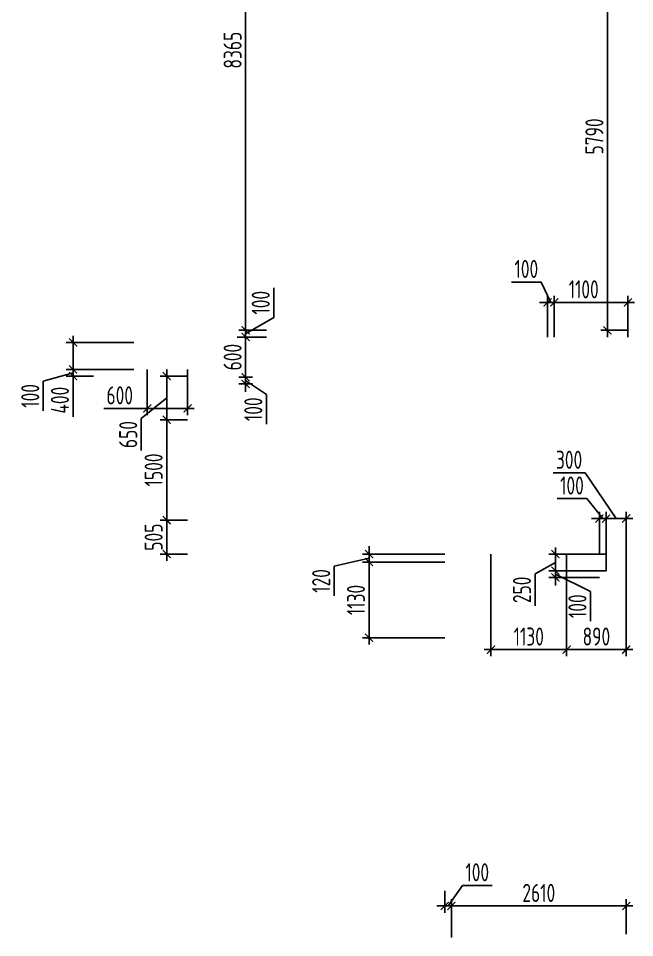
# Model space of a CAD drawing. Header units: millimetres. Extents: x -350007 to 536090, y -888 to 198380.
# Drawn here: x 61796 to 70997, y 55731 to 69452 of the extents above; entities that cross this region are included whole.
import ezdxf

# ---------------------------------------------------------------- set-up
doc = ezdxf.new("R2010")
doc.units = ezdxf.units.MM
doc.layers.add('АР_Размеры нов.', color=15, linetype='Continuous', lineweight=0)
doc.styles.add('ISOCPEUR', font='isocpeur.ttf', dxfattribs={"width": 0.7})
doc.dimstyles.new('R_100', dxfattribs={"dimtxt": 270, "dimasz": 120, "dimexe": 100, "dimexo": 0, "dimgap": 60, "dimtad": 1, "dimdec": 0, "dimrnd": 5, "dimzin": 0, "dimdsep": 46, "dimtxsty": 'ISOCPEUR', "dimblk": 'ARCHTICK', "dimcen": 0, "dimdle": 100, "dimclrd": 256, "dimclre": 256, "dimclrt": 256, "dimadec": 0, "dimazin": 0, "dimtfac": 2, "dimtdec": 0, "dimtofl": 0, "dimtmove": 1, "dimatfit": 3, "dimfxl": 1, "dimtvp": 3, "dimtolj": 1, "dimtzin": 0, "dimarcsym": 0})

# ---------------------------------------------------------------- blocks, each defined once
blk = doc.blocks.new('_ArchTick')
at = {"color": 0, "linetype": 'ByBlock', "const_width": 0.15}
blk.add_lwpolyline([(-0.5, -0.5), (0.5, 0.5)], dxfattribs=at)
blk = doc.blocks.new('*D2610')
at = {"layer": 'Defpoints', "color": 0, "ltscale": 100, "transparency": 16777216}
for p in [(64322, 63462), (64011, 61962), (64322, 61962)]:
    blk.add_point(p, dxfattribs=at)
at = {"layer": 'АР_Размеры нов.', "lineweight": -2, "ltscale": 100, "transparency": 16777216}
for p, q in [((64011, 63562), (64011, 61862)), ((64322, 63462), (63911, 63462)), ((64322, 61962), (63911, 61962))]:
    blk.add_line(p, q, dxfattribs=at)
at = {"layer": 'АР_Размеры нов.', "lineweight": -2, "ltscale": 100, "transparency": 16777216, "xscale": 120, "yscale": 120, "zscale": 120}
for p, rotation in [((64011, 63462), 90), ((64011, 61962), 270)]:
    blk.add_blockref('_ArchTick', p, dxfattribs=dict(at, rotation=rotation))
at = {"layer": 'АР_Размеры нов.', "ltscale": 100, "transparency": 16777216, "insert": (63816, 62712), "char_height": 270, "attachment_point": 5, "rotation": 90, "style": 'ISOCPEUR'}
blk.add_mtext('\\A1;1500', dxfattribs=at)
blk = doc.blocks.new('*D2611')
at = {"layer": 'Defpoints', "color": 0, "ltscale": 100, "transparency": 16777216}
for p in [(68162, 61336), (67032, 60206), (68162, 60206)]:
    blk.add_point(p, dxfattribs=at)
at = {"layer": 'АР_Размеры нов.', "lineweight": -2, "ltscale": 100, "transparency": 16777216}
for p, q in [((68162, 61336), (66932, 61336)), ((67032, 61436), (67032, 60106)), ((68162, 60206), (66932, 60206))]:
    blk.add_line(p, q, dxfattribs=at)
at = {"layer": 'АР_Размеры нов.', "lineweight": -2, "ltscale": 100, "transparency": 16777216, "xscale": 120, "yscale": 120, "zscale": 120}
for p, rotation in [((67032, 61336), 90), ((67032, 60206), 270)]:
    blk.add_blockref('_ArchTick', p, dxfattribs=dict(at, rotation=rotation))
at = {"layer": 'АР_Размеры нов.', "ltscale": 100, "transparency": 16777216, "insert": (66837, 60771), "char_height": 270, "attachment_point": 5, "rotation": 90, "style": 'ISOCPEUR'}
blk.add_mtext('\\A1;1130', dxfattribs=at)
blk = doc.blocks.new('*D2077')
at = {"layer": 'Defpoints', "color": 0, "ltscale": 500, "transparency": 16777216}
for p in [(64344, 73161), (65113, 64796), (65190, 64796)]:
    blk.add_point(p, dxfattribs=at)
at = {"layer": 'АР_Размеры нов.', "lineweight": -2, "ltscale": 500, "transparency": 16777216}
for p, q in [((64344, 73161), (65290, 73161)), ((65190, 73261), (65190, 64696)), ((65113, 64796), (65290, 64796))]:
    blk.add_line(p, q, dxfattribs=at)
at = {"layer": 'АР_Размеры нов.', "lineweight": -2, "ltscale": 500, "transparency": 16777216, "xscale": 120, "yscale": 120, "zscale": 120}
for p, rotation in [((65190, 73161), 90), ((65190, 64796), 270)]:
    blk.add_blockref('_ArchTick', p, dxfattribs=dict(at, rotation=rotation))
at = {"layer": 'АР_Размеры нов.', "lineweight": 13, "ltscale": 500, "transparency": 16777216, "insert": (64995, 68978), "char_height": 270, "attachment_point": 5, "rotation": 90, "style": 'ISOCPEUR'}
blk.add_mtext('\\A1;8365', dxfattribs=at)
blk = doc.blocks.new('*D2078')
at = {"layer": 'Defpoints', "color": 0, "ltscale": 500, "transparency": 16777216}
for p in [(70897, 65213), (69797, 64696), (70897, 64696)]:
    blk.add_point(p, dxfattribs=at)
at = {"layer": 'АР_Размеры нов.', "lineweight": -2, "ltscale": 500, "transparency": 16777216}
for p, q in [((69697, 65213), (70997, 65213)), ((69797, 64696), (69797, 65313)), ((70897, 64696), (70897, 65313))]:
    blk.add_line(p, q, dxfattribs=at)
at = {"layer": 'АР_Размеры нов.', "lineweight": -2, "ltscale": 500, "transparency": 16777216, "xscale": 120, "yscale": 120, "zscale": 120, "rotation": 180}
blk.add_blockref('_ArchTick', (69797, 65213), dxfattribs=at)
at = {"layer": 'АР_Размеры нов.', "lineweight": -2, "ltscale": 500, "transparency": 16777216, "xscale": 120, "yscale": 120, "zscale": 120}
blk.add_blockref('_ArchTick', (70897, 65213), dxfattribs=at)
at = {"layer": 'АР_Размеры нов.', "lineweight": 13, "ltscale": 500, "transparency": 16777216, "insert": (70237, 65408), "char_height": 270, "attachment_point": 5, "style": 'ISOCPEUR'}
blk.add_mtext('\\A1;1100', dxfattribs=at)
blk = doc.blocks.new('*D2079')
at = {"layer": 'Defpoints', "color": 0, "ltscale": 500, "transparency": 16777216}
for p in [(69697, 65213), (69697, 64696), (69797, 64696)]:
    blk.add_point(p, dxfattribs=at)
at = {"layer": 'АР_Размеры нов.', "lineweight": -2, "ltscale": 500, "transparency": 16777216}
for p, q in [((69601, 65517), (69160, 65517)), ((69747, 65213), (69601, 65517)), ((69697, 65213), (69577, 65213)), ((69697, 64696), (69697, 65313)), ((69797, 65213), (69697, 65213)), ((69797, 64696), (69797, 65313)), ((69797, 65213), (69917, 65213))]:
    blk.add_line(p, q, dxfattribs=at)
at = {"layer": 'АР_Размеры нов.', "lineweight": -2, "ltscale": 500, "transparency": 16777216, "xscale": 120, "yscale": 120, "zscale": 120}
blk.add_blockref('_ArchTick', (69697, 65213), dxfattribs=at)
at = {"layer": 'АР_Размеры нов.', "lineweight": -2, "ltscale": 500, "transparency": 16777216, "xscale": 120, "yscale": 120, "zscale": 120, "rotation": 180}
blk.add_blockref('_ArchTick', (69797, 65213), dxfattribs=at)
at = {"layer": 'АР_Размеры нов.', "lineweight": 13, "ltscale": 500, "transparency": 16777216, "insert": (69381, 65712), "char_height": 270, "attachment_point": 5, "style": 'ISOCPEUR'}
blk.add_mtext('\\A1;100', dxfattribs=at)
blk = doc.blocks.new('*D2153')
at = {"layer": 'Defpoints', "color": 0, "ltscale": 100, "transparency": 16777216}
for p in [(68852, 61456), (69982, 61456), (68852, 60030)]:
    blk.add_point(p, dxfattribs=at)
at = {"layer": 'АР_Размеры нов.', "lineweight": -2, "ltscale": 100, "transparency": 16777216}
for p, q in [((68852, 61456), (68852, 59930)), ((69982, 61456), (69982, 59930)), ((70082, 60030), (68752, 60030))]:
    blk.add_line(p, q, dxfattribs=at)
at = {"layer": 'АР_Размеры нов.', "lineweight": -2, "ltscale": 100, "transparency": 16777216, "xscale": 120, "yscale": 120, "zscale": 120, "rotation": 180}
blk.add_blockref('_ArchTick', (68852, 60030), dxfattribs=at)
at = {"layer": 'АР_Размеры нов.', "lineweight": -2, "ltscale": 100, "transparency": 16777216, "xscale": 120, "yscale": 120, "zscale": 120}
blk.add_blockref('_ArchTick', (69982, 60030), dxfattribs=at)
at = {"layer": 'АР_Размеры нов.', "ltscale": 100, "transparency": 16777216, "insert": (69417, 60225), "char_height": 270, "attachment_point": 5, "style": 'ISOCPEUR'}
blk.add_mtext('\\A1;1130', dxfattribs=at)
blk = doc.blocks.new('*D2154')
at = {"layer": 'Defpoints', "color": 0, "ltscale": 100, "transparency": 16777216}
for p in [(64011, 61962), (64322, 61962), (64322, 61456)]:
    blk.add_point(p, dxfattribs=at)
at = {"layer": 'АР_Размеры нов.', "lineweight": -2, "ltscale": 100, "transparency": 16777216}
for p, q in [((64011, 61356), (64011, 62062)), ((64322, 61962), (63911, 61962)), ((64322, 61456), (63911, 61456))]:
    blk.add_line(p, q, dxfattribs=at)
at = {"layer": 'АР_Размеры нов.', "lineweight": -2, "ltscale": 100, "transparency": 16777216, "xscale": 120, "yscale": 120, "zscale": 120}
for p, rotation in [((64011, 61962), 90), ((64011, 61456), 270)]:
    blk.add_blockref('_ArchTick', p, dxfattribs=dict(at, rotation=rotation))
at = {"layer": 'АР_Размеры нов.', "ltscale": 100, "transparency": 16777216, "insert": (63816, 61709), "char_height": 270, "attachment_point": 5, "rotation": 90, "style": 'ISOCPEUR'}
blk.add_mtext('\\A1;505', dxfattribs=at)
blk = doc.blocks.new('*D2155')
at = {"layer": 'Defpoints', "color": 0, "ltscale": 100, "transparency": 16777216}
for p in [(70897, 70584), (70592, 64796), (70897, 64796)]:
    blk.add_point(p, dxfattribs=at)
at = {"layer": 'АР_Размеры нов.', "lineweight": -2, "ltscale": 100, "transparency": 16777216}
for p, q in [((70592, 70684), (70592, 64696)), ((70897, 70584), (70492, 70584)), ((70897, 64796), (70492, 64796))]:
    blk.add_line(p, q, dxfattribs=at)
at = {"layer": 'АР_Размеры нов.', "lineweight": -2, "ltscale": 100, "transparency": 16777216, "xscale": 120, "yscale": 120, "zscale": 120}
for p, rotation in [((70592, 70584), 90), ((70592, 64796), 270)]:
    blk.add_blockref('_ArchTick', p, dxfattribs=dict(at, rotation=rotation))
at = {"layer": 'АР_Размеры нов.', "ltscale": 100, "transparency": 16777216, "insert": (70397, 67690), "char_height": 270, "attachment_point": 5, "rotation": 90, "style": 'ISOCPEUR'}
blk.add_mtext('\\A1;5790', dxfattribs=at)
blk = doc.blocks.new('*D2156')
at = {"layer": 'Defpoints', "color": 0, "ltscale": 100, "transparency": 16777216}
for p in [(69982, 61456), (70872, 61456), (70872, 60030)]:
    blk.add_point(p, dxfattribs=at)
at = {"layer": 'АР_Размеры нов.', "lineweight": -2, "ltscale": 100, "transparency": 16777216}
for p, q in [((69982, 61456), (69982, 59930)), ((70872, 61456), (70872, 59930)), ((69882, 60030), (70972, 60030))]:
    blk.add_line(p, q, dxfattribs=at)
at = {"layer": 'АР_Размеры нов.', "lineweight": -2, "ltscale": 100, "transparency": 16777216, "xscale": 120, "yscale": 120, "zscale": 120, "rotation": 180}
blk.add_blockref('_ArchTick', (69982, 60030), dxfattribs=at)
at = {"layer": 'АР_Размеры нов.', "lineweight": -2, "ltscale": 100, "transparency": 16777216, "xscale": 120, "yscale": 120, "zscale": 120}
blk.add_blockref('_ArchTick', (70872, 60030), dxfattribs=at)
at = {"layer": 'АР_Размеры нов.', "ltscale": 100, "transparency": 16777216, "insert": (70427, 60225), "char_height": 270, "attachment_point": 5, "style": 'ISOCPEUR'}
blk.add_mtext('\\A1;890', dxfattribs=at)
blk = doc.blocks.new('*D2157')
at = {"layer": 'Defpoints', "color": 0, "ltscale": 500, "transparency": 16777216}
for p in [(65061, 64696), (65120, 64096), (65190, 64096)]:
    blk.add_point(p, dxfattribs=at)
at = {"layer": 'АР_Размеры нов.', "lineweight": -2, "ltscale": 500, "transparency": 16777216}
for p, q in [((65190, 64796), (65190, 63996)), ((65061, 64696), (65290, 64696)), ((65120, 64096), (65290, 64096))]:
    blk.add_line(p, q, dxfattribs=at)
at = {"layer": 'АР_Размеры нов.', "lineweight": -2, "ltscale": 500, "transparency": 16777216, "xscale": 120, "yscale": 120, "zscale": 120}
for p, rotation in [((65190, 64696), 90), ((65190, 64096), 270)]:
    blk.add_blockref('_ArchTick', p, dxfattribs=dict(at, rotation=rotation))
at = {"layer": 'АР_Размеры нов.', "lineweight": 13, "ltscale": 500, "transparency": 16777216, "insert": (64995, 64396), "char_height": 270, "attachment_point": 5, "rotation": 90, "style": 'ISOCPEUR'}
blk.add_mtext('\\A1;600', dxfattribs=at)
blk = doc.blocks.new('*D2158')
at = {"layer": 'Defpoints', "color": 0, "ltscale": 500, "transparency": 16777216}
for p in [(69815, 61456), (70572, 61456), (70572, 61206)]:
    blk.add_point(p, dxfattribs=at)
at = {"layer": 'АР_Размеры нов.', "lineweight": -2, "ltscale": 500, "transparency": 16777216}
for p, q in [((69815, 61106), (69815, 61556)), ((70572, 61456), (69715, 61456)), ((69815, 61331), (69511, 61162)), ((70572, 61206), (69715, 61206)), ((69511, 61162), (69511, 60683))]:
    blk.add_line(p, q, dxfattribs=at)
at = {"layer": 'АР_Размеры нов.', "lineweight": -2, "ltscale": 500, "transparency": 16777216, "xscale": 120, "yscale": 120, "zscale": 120}
for p, rotation in [((69815, 61456), 90), ((69815, 61206), 270)]:
    blk.add_blockref('_ArchTick', p, dxfattribs=dict(at, rotation=rotation))
at = {"layer": 'АР_Размеры нов.', "lineweight": 13, "ltscale": 500, "transparency": 16777216, "insert": (69316, 60922), "char_height": 270, "attachment_point": 5, "rotation": 90, "style": 'ISOCPEUR'}
blk.add_mtext('\\A1;250', dxfattribs=at)
blk = doc.blocks.new('*D2159')
at = {"layer": 'Defpoints', "color": 0, "ltscale": 500, "transparency": 16777216}
for p in [(70872, 61986), (70572, 61206), (70872, 61206)]:
    blk.add_point(p, dxfattribs=at)
at = {"layer": 'АР_Размеры нов.', "lineweight": -2, "ltscale": 500, "transparency": 16777216}
for p, q in [((70259, 62669), (69779, 62669)), ((70722, 61986), (70259, 62669)), ((70572, 61206), (70572, 62086)), ((70872, 61206), (70872, 62086)), ((70472, 61986), (70972, 61986))]:
    blk.add_line(p, q, dxfattribs=at)
at = {"layer": 'АР_Размеры нов.', "lineweight": -2, "ltscale": 500, "transparency": 16777216, "xscale": 120, "yscale": 120, "zscale": 120, "rotation": 180}
blk.add_blockref('_ArchTick', (70572, 61986), dxfattribs=at)
at = {"layer": 'АР_Размеры нов.', "lineweight": -2, "ltscale": 500, "transparency": 16777216, "xscale": 120, "yscale": 120, "zscale": 120}
blk.add_blockref('_ArchTick', (70872, 61986), dxfattribs=at)
at = {"layer": 'АР_Размеры нов.', "lineweight": 13, "ltscale": 500, "transparency": 16777216, "insert": (70019, 62864), "char_height": 270, "attachment_point": 5, "style": 'ISOCPEUR'}
blk.add_mtext('\\A1;300', dxfattribs=at)
blk = doc.blocks.new('*D2160')
at = {"layer": 'Defpoints', "color": 0, "ltscale": 500, "transparency": 16777216}
for p in [(63721, 64213), (64322, 64213), (63721, 63630)]:
    blk.add_point(p, dxfattribs=at)
at = {"layer": 'АР_Размеры нов.', "lineweight": -2, "ltscale": 500, "transparency": 16777216}
for p, q in [((63721, 64213), (63721, 63530)), ((64322, 64213), (64322, 63530)), ((63070, 63630), (63721, 63630)), ((64422, 63630), (63621, 63630))]:
    blk.add_line(p, q, dxfattribs=at)
at = {"layer": 'АР_Размеры нов.', "lineweight": -2, "ltscale": 500, "transparency": 16777216, "xscale": 120, "yscale": 120, "zscale": 120, "rotation": 180}
blk.add_blockref('_ArchTick', (63721, 63630), dxfattribs=at)
at = {"layer": 'АР_Размеры нов.', "lineweight": -2, "ltscale": 500, "transparency": 16777216, "xscale": 120, "yscale": 120, "zscale": 120}
blk.add_blockref('_ArchTick', (64322, 63630), dxfattribs=at)
at = {"layer": 'АР_Размеры нов.', "lineweight": 13, "ltscale": 500, "transparency": 16777216, "insert": (63310, 63825), "char_height": 270, "attachment_point": 5, "style": 'ISOCPEUR'}
blk.add_mtext('\\A1;600', dxfattribs=at)
blk = doc.blocks.new('*D2161')
at = {"layer": 'Defpoints', "color": 0, "ltscale": 500, "transparency": 16777216}
for p in [(63522, 64616), (62612, 64213), (63522, 64213)]:
    blk.add_point(p, dxfattribs=at)
at = {"layer": 'АР_Размеры нов.', "lineweight": -2, "ltscale": 500, "transparency": 16777216}
for p, q in [((62612, 64716), (62612, 64113)), ((63522, 64616), (62512, 64616)), ((63522, 64213), (62512, 64213)), ((62612, 63504), (62612, 64213))]:
    blk.add_line(p, q, dxfattribs=at)
at = {"layer": 'АР_Размеры нов.', "lineweight": -2, "ltscale": 500, "transparency": 16777216, "xscale": 120, "yscale": 120, "zscale": 120}
for p, rotation in [((62612, 64616), 90), ((62612, 64213), 270)]:
    blk.add_blockref('_ArchTick', p, dxfattribs=dict(at, rotation=rotation))
at = {"layer": 'АР_Размеры нов.', "lineweight": 13, "ltscale": 500, "transparency": 16777216, "insert": (62417, 63753), "char_height": 270, "attachment_point": 5, "rotation": 90, "style": 'ISOCPEUR'}
blk.add_mtext('\\A1;400', dxfattribs=at)
blk = doc.blocks.new('*D2162')
at = {"layer": 'Defpoints', "color": 0, "ltscale": 500, "transparency": 16777216}
for p in [(65290, 64096), (65190, 63996), (65290, 63996)]:
    blk.add_point(p, dxfattribs=at)
at = {"layer": 'АР_Размеры нов.', "lineweight": -2, "ltscale": 500, "transparency": 16777216}
for p, q in [((65190, 64096), (65190, 64216)), ((65290, 64096), (65090, 64096)), ((65190, 64096), (65190, 63996)), ((65290, 63996), (65090, 63996)), ((65190, 64046), (65499, 63838)), ((65190, 63996), (65190, 63876)), ((65499, 63838), (65499, 63397))]:
    blk.add_line(p, q, dxfattribs=at)
at = {"layer": 'АР_Размеры нов.', "lineweight": -2, "ltscale": 500, "transparency": 16777216, "xscale": 120, "yscale": 120, "zscale": 120}
for p, rotation in [((65190, 64096), 270), ((65190, 63996), 90)]:
    blk.add_blockref('_ArchTick', p, dxfattribs=dict(at, rotation=rotation))
at = {"layer": 'АР_Размеры нов.', "lineweight": 13, "ltscale": 500, "transparency": 16777216, "insert": (65304, 63618), "char_height": 270, "attachment_point": 5, "rotation": 90, "style": 'ISOCPEUR'}
blk.add_mtext('\\A1;100', dxfattribs=at)
blk = doc.blocks.new('*D2163')
at = {"layer": 'Defpoints', "color": 0, "ltscale": 500, "transparency": 16777216}
for p in [(65190, 64796), (65501, 64796), (65501, 64696)]:
    blk.add_point(p, dxfattribs=at)
at = {"layer": 'АР_Размеры нов.', "lineweight": -2, "ltscale": 500, "transparency": 16777216}
for p, q in [((65610, 64987), (65610, 65428)), ((65190, 64746), (65610, 64987)), ((65190, 64796), (65190, 64916)), ((65501, 64796), (65090, 64796)), ((65190, 64696), (65190, 64796)), ((65501, 64696), (65090, 64696)), ((65190, 64696), (65190, 64576))]:
    blk.add_line(p, q, dxfattribs=at)
at = {"layer": 'АР_Размеры нов.', "lineweight": -2, "ltscale": 500, "transparency": 16777216, "xscale": 120, "yscale": 120, "zscale": 120}
for p, rotation in [((65190, 64796), 270), ((65190, 64696), 90)]:
    blk.add_blockref('_ArchTick', p, dxfattribs=dict(at, rotation=rotation))
at = {"layer": 'АР_Размеры нов.', "lineweight": 13, "ltscale": 500, "transparency": 16777216, "insert": (65415, 65208), "char_height": 270, "attachment_point": 5, "rotation": 90, "style": 'ISOCPEUR'}
blk.add_mtext('\\A1;100', dxfattribs=at)
blk = doc.blocks.new('*D2176')
at = {"layer": 'Defpoints', "color": 0, "ltscale": 500, "transparency": 16777216}
for p in [(64011, 64113), (64322, 64113), (64322, 63462)]:
    blk.add_point(p, dxfattribs=at)
at = {"layer": 'АР_Размеры нов.', "lineweight": -2, "ltscale": 500, "transparency": 16777216}
for p, q in [((64322, 64113), (63911, 64113)), ((64011, 63362), (64011, 64213)), ((64011, 63788), (63631, 63479)), ((63631, 63479), (63631, 63000)), ((64322, 63462), (63911, 63462))]:
    blk.add_line(p, q, dxfattribs=at)
at = {"layer": 'АР_Размеры нов.', "lineweight": -2, "ltscale": 500, "transparency": 16777216, "xscale": 120, "yscale": 120, "zscale": 120}
for p, rotation in [((64011, 64113), 90), ((64011, 63462), 270)]:
    blk.add_blockref('_ArchTick', p, dxfattribs=dict(at, rotation=rotation))
at = {"layer": 'АР_Размеры нов.', "lineweight": 13, "ltscale": 500, "transparency": 16777216, "insert": (63436, 63240), "char_height": 270, "attachment_point": 5, "rotation": 90, "style": 'ISOCPEUR'}
blk.add_mtext('\\A1;650', dxfattribs=at)
blk = doc.blocks.new('*D2181')
at = {"layer": 'Defpoints', "color": 0, "ltscale": 500, "transparency": 16777216}
for p in [(68262, 56203), (68262, 55731), (70872, 55783)]:
    blk.add_point(p, dxfattribs=at)
at = {"layer": 'АР_Размеры нов.', "lineweight": -2, "ltscale": 500, "transparency": 16777216}
for p, q in [((68262, 55731), (68262, 56303)), ((70872, 55783), (70872, 56303)), ((70972, 56203), (68162, 56203))]:
    blk.add_line(p, q, dxfattribs=at)
at = {"layer": 'АР_Размеры нов.', "lineweight": -2, "ltscale": 500, "transparency": 16777216, "xscale": 120, "yscale": 120, "zscale": 120, "rotation": 180}
blk.add_blockref('_ArchTick', (68262, 56203), dxfattribs=at)
at = {"layer": 'АР_Размеры нов.', "lineweight": -2, "ltscale": 500, "transparency": 16777216, "xscale": 120, "yscale": 120, "zscale": 120}
blk.add_blockref('_ArchTick', (70872, 56203), dxfattribs=at)
at = {"layer": 'АР_Размеры нов.', "lineweight": 13, "ltscale": 500, "transparency": 16777216, "insert": (69567, 56398), "char_height": 270, "attachment_point": 5, "style": 'ISOCPEUR'}
blk.add_mtext('\\A1;2610', dxfattribs=at)
blk = doc.blocks.new('*D2182')
at = {"layer": 'Defpoints', "color": 0, "ltscale": 500, "transparency": 16777216}
for p in [(68162, 56431), (68162, 56203), (68262, 55968)]:
    blk.add_point(p, dxfattribs=at)
at = {"layer": 'АР_Размеры нов.', "lineweight": -2, "ltscale": 500, "transparency": 16777216}
for p, q in [((68162, 56431), (68162, 56103)), ((68212, 56203), (68428, 56511)), ((68428, 56511), (68869, 56511)), ((68262, 55968), (68262, 56303)), ((68162, 56203), (68042, 56203)), ((68262, 56203), (68162, 56203)), ((68262, 56203), (68382, 56203))]:
    blk.add_line(p, q, dxfattribs=at)
at = {"layer": 'АР_Размеры нов.', "lineweight": -2, "ltscale": 500, "transparency": 16777216, "xscale": 120, "yscale": 120, "zscale": 120}
blk.add_blockref('_ArchTick', (68162, 56203), dxfattribs=at)
at = {"layer": 'АР_Размеры нов.', "lineweight": -2, "ltscale": 500, "transparency": 16777216, "xscale": 120, "yscale": 120, "zscale": 120, "rotation": 180}
blk.add_blockref('_ArchTick', (68262, 56203), dxfattribs=at)
at = {"layer": 'АР_Размеры нов.', "lineweight": 13, "ltscale": 500, "transparency": 16777216, "insert": (68648, 56706), "char_height": 270, "attachment_point": 5, "style": 'ISOCPEUR'}
blk.add_mtext('\\A1;100', dxfattribs=at)
blk = doc.blocks.new('*D2183')
at = {"layer": 'Defpoints', "color": 0, "ltscale": 500, "transparency": 16777216}
for p in [(67032, 61456), (68162, 61456), (68162, 61336)]:
    blk.add_point(p, dxfattribs=at)
at = {"layer": 'АР_Размеры нов.', "lineweight": -2, "ltscale": 500, "transparency": 16777216}
for p, q in [((67032, 61456), (67032, 61576)), ((67032, 61396), (66512, 61276)), ((68162, 61456), (66932, 61456)), ((68162, 61336), (66932, 61336)), ((67032, 61336), (67032, 61456)), ((67032, 61336), (67032, 61216)), ((66512, 61276), (66512, 60834))]:
    blk.add_line(p, q, dxfattribs=at)
at = {"layer": 'АР_Размеры нов.', "lineweight": -2, "ltscale": 500, "transparency": 16777216, "xscale": 120, "yscale": 120, "zscale": 120}
for p, rotation in [((67032, 61456), 270), ((67032, 61336), 90)]:
    blk.add_blockref('_ArchTick', p, dxfattribs=dict(at, rotation=rotation))
at = {"layer": 'АР_Размеры нов.', "lineweight": 13, "ltscale": 500, "transparency": 16777216, "insert": (66317, 61055), "char_height": 270, "attachment_point": 5, "rotation": 90, "style": 'ISOCPEUR'}
blk.add_mtext('\\A1;120', dxfattribs=at)
blk = doc.blocks.new('*D4165')
at = {"layer": 'Defpoints', "color": 0, "transparency": 16777216}
for p in [(62612, 64113), (62920, 64213), (62920, 64113)]:
    blk.add_point(p, dxfattribs=at)
at = {"layer": 'АР_Размеры нов.', "lineweight": -2, "transparency": 16777216}
for p, q in [((62612, 64213), (62612, 64333)), ((62612, 64163), (62169, 64037)), ((62920, 64213), (62512, 64213)), ((62920, 64113), (62512, 64113)), ((62612, 64213), (62612, 64113)), ((62612, 64113), (62612, 63993)), ((62169, 64037), (62169, 63596))]:
    blk.add_line(p, q, dxfattribs=at)
at = {"layer": 'АР_Размеры нов.', "lineweight": -2, "transparency": 16777216, "xscale": 120, "yscale": 120, "zscale": 120}
for p, rotation in [((62612, 64213), 270), ((62612, 64113), 90)]:
    blk.add_blockref('_ArchTick', p, dxfattribs=dict(at, rotation=rotation))
at = {"layer": 'АР_Размеры нов.', "transparency": 16777216, "insert": (61974, 63817), "char_height": 270, "attachment_point": 5, "rotation": 90, "style": 'ISOCPEUR'}
blk.add_mtext('\\A1;100', dxfattribs=at)
blk = doc.blocks.new('*D4168')
at = {"layer": 'Defpoints', "color": 0, "transparency": 16777216}
for p in [(70472, 61986), (70472, 61456), (70572, 61456)]:
    blk.add_point(p, dxfattribs=at)
at = {"layer": 'АР_Размеры нов.', "lineweight": -2, "transparency": 16777216}
for p, q in [((70283, 62284), (69841, 62284)), ((70522, 61986), (70283, 62284)), ((70472, 61456), (70472, 62086)), ((70572, 61456), (70572, 62086)), ((70472, 61986), (70352, 61986)), ((70572, 61986), (70472, 61986)), ((70572, 61986), (70692, 61986))]:
    blk.add_line(p, q, dxfattribs=at)
at = {"layer": 'АР_Размеры нов.', "lineweight": -2, "transparency": 16777216, "xscale": 120, "yscale": 120, "zscale": 120}
blk.add_blockref('_ArchTick', (70472, 61986), dxfattribs=at)
at = {"layer": 'АР_Размеры нов.', "lineweight": -2, "transparency": 16777216, "xscale": 120, "yscale": 120, "zscale": 120, "rotation": 180}
blk.add_blockref('_ArchTick', (70572, 61986), dxfattribs=at)
at = {"layer": 'АР_Размеры нов.', "transparency": 16777216, "insert": (70062, 62479), "char_height": 270, "attachment_point": 5, "style": 'ISOCPEUR'}
blk.add_mtext('\\A1;100', dxfattribs=at)
blk = doc.blocks.new('*D4169')
at = {"layer": 'Defpoints', "color": 0, "transparency": 16777216}
for p in [(70472, 61206), (69815, 61106), (70472, 61106)]:
    blk.add_point(p, dxfattribs=at)
at = {"layer": 'АР_Размеры нов.', "lineweight": -2, "transparency": 16777216}
for p, q in [((70472, 61206), (69715, 61206)), ((69815, 61206), (69815, 61326)), ((69815, 61206), (69815, 61106)), ((70472, 61106), (69715, 61106)), ((69815, 61156), (70339, 60898)), ((69815, 61106), (69815, 60986)), ((70339, 60898), (70339, 60457))]:
    blk.add_line(p, q, dxfattribs=at)
at = {"layer": 'АР_Размеры нов.', "lineweight": -2, "transparency": 16777216, "xscale": 120, "yscale": 120, "zscale": 120}
for p, rotation in [((69815, 61206), 270), ((69815, 61106), 90)]:
    blk.add_blockref('_ArchTick', p, dxfattribs=dict(at, rotation=rotation))
at = {"layer": 'АР_Размеры нов.', "transparency": 16777216, "insert": (70144, 60678), "char_height": 270, "attachment_point": 5, "rotation": 90, "style": 'ISOCPEUR'}
blk.add_mtext('\\A1;100', dxfattribs=at)

msp = doc.modelspace()

# ---------------------------------------------------------------- dimensions: what is measured, and where the dimension line sits
at = {"layer": 'АР_Размеры нов.', "lineweight": 13, "ltscale": 500}
for base, p1, p2, picture, middle in [((65190.4, 64795.7), (64343.5, 73160.7), (65112.5, 64795.7), '*D2077', (64995.4, 68978.2)), ((65190.4, 64095.7), (65061.5, 64695.7), (65120.1, 64095.7), '*D2157', (64995.4, 64395.7))]:
    dim = msp.add_linear_dim(base=base, p1=p1, p2=p2, angle=90, dimstyle='R_100', override={"dimpost": '\\X'}, dxfattribs=at)
    dim.commit()
    dim.dimension.update_dxf_attribs({"geometry": picture, "text_midpoint": middle})
at = {"layer": 'АР_Размеры нов.', "ltscale": 100}
for base, p1, p2, picture, middle in [((70591.8, 64795.7), (70897.5, 70584.4), (70897.1, 64795.7), '*D2155', (70396.8, 67690)), ((64011, 61961.7), (64322.5, 63461.7), (64322.5, 61961.7), '*D2610', (63816, 62711.7)), ((64011, 61961.7), (64322.5, 61455.7), (64322.5, 61961.7), '*D2154', (63816, 61708.7)), ((67032.2, 60205.7), (68162.5, 61335.7), (68162.5, 60205.7), '*D2611', (66837.2, 60770.7))]:
    dim = msp.add_linear_dim(base=base, p1=p1, p2=p2, angle=90, dimstyle='R_100', override={"dimpost": '\\X', "dimfxl": 2.5, "dimarcsym": 2}, dxfattribs=at)
    dim.commit()
    dim.dimension.update_dxf_attribs({"geometry": picture, "text_midpoint": middle})
at = {"layer": 'АР_Размеры нов.', "lineweight": 13, "ltscale": 500}
for base, p1, p2, picture, middle in [((69697.5, 65212.6), (69797.5, 64695.7), (69697.5, 64695.7), '*D2079', (69541.2, 65517.2)), ((70897.5, 65212.6), (69797.5, 64695.7), (70897.5, 64695.7), '*D2078', (70237.5, 65212.6)), ((63721.1, 63630.4), (64322.5, 64213.4), (63721.1, 64213.4), '*D2160', (63309.7, 63567.1)), ((70872.5, 61985.7), (70572.5, 61205.7), (70872.5, 61205.7), '*D2159', (70198.5, 62669.1)), ((68162.5, 56203.5), (68262.5, 55968.1), (68162.5, 56431.4), '*D2182', (68487.6, 56510.6))]:
    dim = msp.add_linear_dim(base=base, p1=p1, p2=p2, dimstyle='R_100', override={"dimpost": '\\X'}, dxfattribs=at)
    dim.commit()
    dim.dimension.update_dxf_attribs({"geometry": picture, "text_midpoint": middle, "dimtype": 160})
for base, p1, p2, picture, middle in [((65190.4, 64795.7), (65501.4, 64695.7), (65501.4, 64795.7), '*D2163', (65609.8, 65047)), ((62612.2, 64213.4), (63521.6, 64615.7), (63521.6, 64213.4), '*D2161', (62540.2, 63753)), ((65190.4, 63995.7), (65290.4, 64095.7), (65290.4, 63995.7), '*D2162', (65498.7, 63778.3)), ((64011, 64113.4), (64322.5, 63461.7), (64322.5, 64113.4), '*D2176', (63631.1, 63419.4)), ((67032.2, 61455.7), (68162.5, 61335.7), (68162.5, 61455.7), '*D2183', (66512.2, 61215.8)), ((69815.1, 61455.7), (70572.5, 61205.7), (70572.5, 61455.7), '*D2158', (69510.8, 61101.8))]:
    dim = msp.add_linear_dim(base=base, p1=p1, p2=p2, angle=90, dimstyle='R_100', override={"dimpost": '\\X'}, dxfattribs=at)
    dim.commit()
    dim.dimension.update_dxf_attribs({"geometry": picture, "text_midpoint": middle, "dimtype": 160})
at = {"layer": 'АР_Размеры нов.'}
for base, p1, p2, picture, middle in [((62612.2, 64113.4), (62919.9, 64213.4), (62919.9, 64113.4), '*D4165', (62168.6, 63977.2)), ((69815.1, 61105.7), (70472.5, 61205.7), (70472.5, 61105.7), '*D4169', (70339.2, 60838.4))]:
    dim = msp.add_linear_dim(base=base, p1=p1, p2=p2, angle=90, dimstyle='R_100', override={"dimpost": '\\X'}, dxfattribs=at)
    dim.commit()
    dim.dimension.update_dxf_attribs({"geometry": picture, "text_midpoint": middle, "dimtype": 160})
dim = msp.add_linear_dim(base=(70472.5, 61985.7), p1=(70572.5, 61455.7), p2=(70472.5, 61455.7), dimstyle='R_100', override={"dimpost": '\\X'}, dxfattribs=at)
dim.commit()
dim.dimension.update_dxf_attribs({"geometry": '*D4168', "text_midpoint": (70222.5, 62283.8), "dimtype": 160})
at = {"layer": 'АР_Размеры нов.', "ltscale": 100}
for base, p2, picture, middle in [((68852.5, 60030.3), (68852.5, 61455.7), '*D2153', (69417.5, 60225.3)), ((70872.5, 60030.3), (70872.5, 61455.7), '*D2156', (70427.5, 60225.3))]:
    dim = msp.add_linear_dim(base=base, p1=(69982.5, 61455.7), p2=p2, dimstyle='R_100', override={"dimpost": '\\X', "dimfxl": 2.5, "dimarcsym": 2}, dxfattribs=at)
    dim.commit()
    dim.dimension.update_dxf_attribs({"geometry": picture, "text_midpoint": middle})
at = {"layer": 'АР_Размеры нов.', "lineweight": 13, "ltscale": 500}
dim = msp.add_linear_dim(base=(68262.5, 56203.5), p1=(70872.5, 55783.1), p2=(68262.5, 55731), dimstyle='R_100', override={"dimpost": '\\X'}, dxfattribs=at)
dim.commit()
dim.dimension.update_dxf_attribs({"geometry": '*D2181', "text_midpoint": (69567.5, 56398.5)})

doc.saveas('drawing.dxf')
